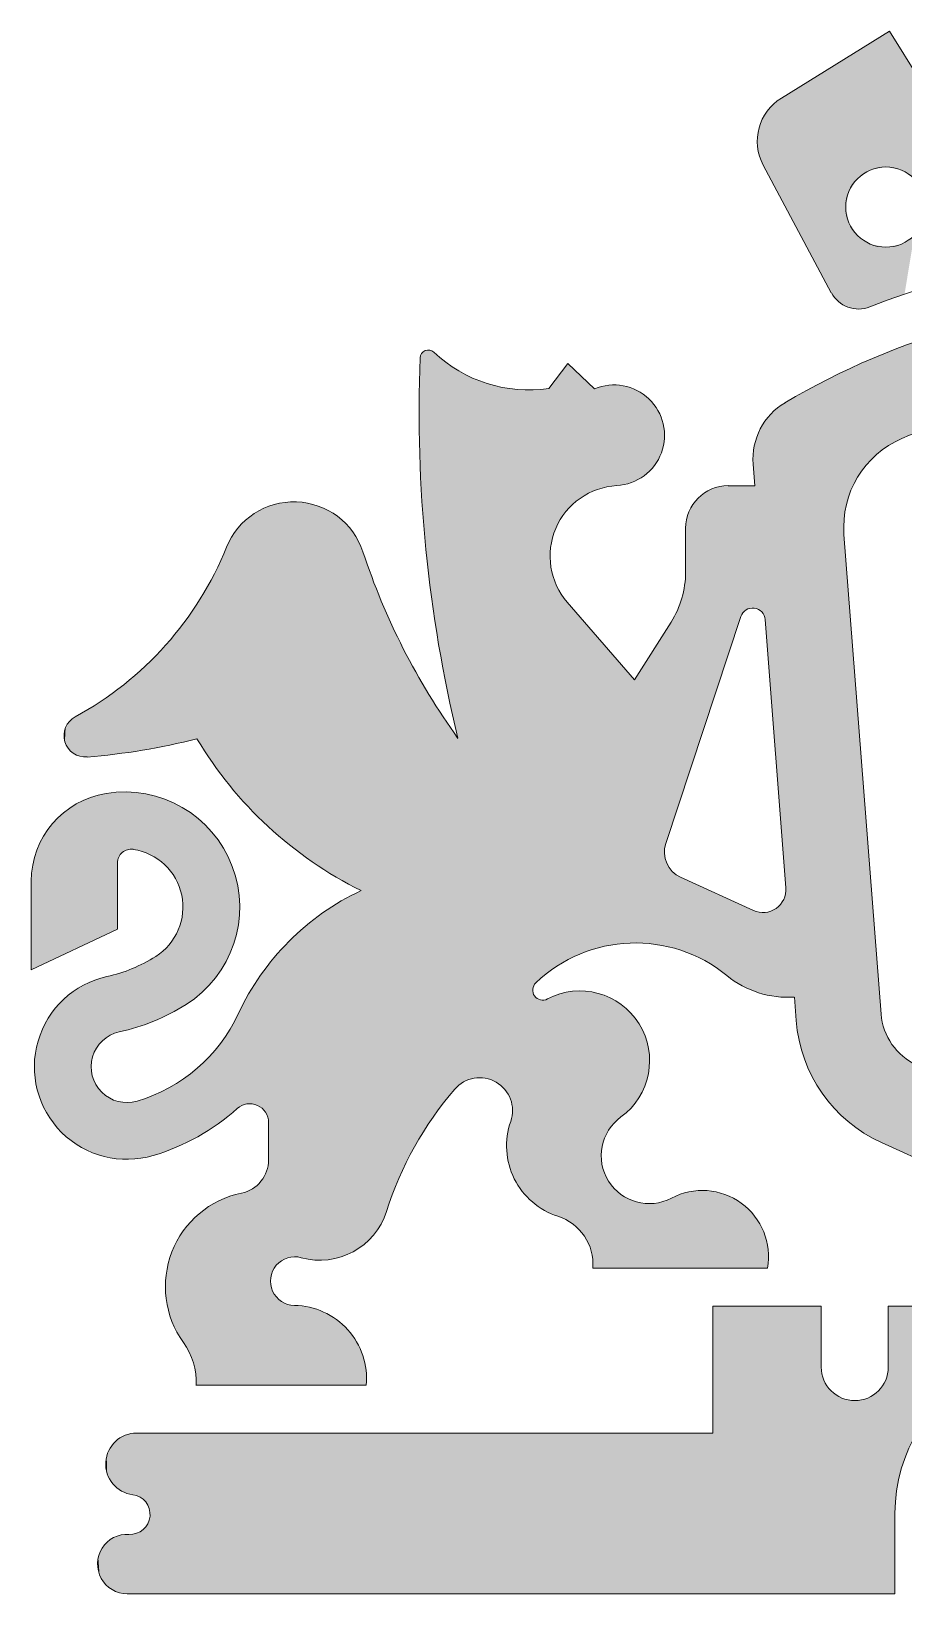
# Model space of a CAD drawing. Extents: x 0 to 297, y 0 to 532.
# Drawn here: x 202.18 to 223.69, y 347.07 to 385.61 of the extents above; entities that cross this region are included whole.
import ezdxf

# ---------------------------------------------------------------- set-up
doc = ezdxf.new("R2010")
doc.units = 0

msp = doc.modelspace()

# ---------------------------------------------------------------- linework, layer by layer
at = {"color": 7, "lineweight": 13, "ltscale": 0.078408}
msp.add_line((223.338, 385.608), (220.669, 383.96), dxfattribs=at)
at = {"color": 7, "lineweight": 13, "ltscale": 0.035283}
msp.add_line((224.079, 384.407), (223.338, 385.608), dxfattribs=at)
at = {"color": 7, "lineweight": 13, "ltscale": 0.089196}
msp.add_line((221.901, 379.158), (220.223, 382.306), dxfattribs=at)
at = {"color": 7, "lineweight": 13, "ltscale": 0.019405}
msp.add_line((215.405, 377.411), (214.933, 376.795), dxfattribs=at)
at = {"color": 7, "lineweight": 13, "ltscale": 0.022671}
msp.add_line((216.062, 376.786), (215.405, 377.411), dxfattribs=at)
at = {"color": 7, "lineweight": 13, "ltscale": 0.013348}
msp.add_line((219.973, 374.932), (220.014, 374.399), dxfattribs=at)
at = {"color": 7, "lineweight": 13, "ltscale": 0.016327}
msp.add_line((220.014, 374.399), (219.361, 374.399), dxfattribs=at)
at = {"color": 7, "lineweight": 13, "ltscale": 0.026963}
msp.add_line((218.308, 373.347), (218.308, 372.268), dxfattribs=at)
at = {"color": 7, "lineweight": 13, "ltscale": 0.296653}
msp.add_line((222.213, 373.195), (223.128, 361.365), dxfattribs=at)
at = {"color": 7, "lineweight": 13, "ltscale": 0.063285}
msp.add_line((217.048, 369.607), (215.392, 371.522), dxfattribs=at)
at = {"color": 7, "lineweight": 13, "ltscale": 0.147363}
msp.add_line((217.82, 365.574), (219.672, 371.17), dxfattribs=at)
at = {"color": 7, "lineweight": 13, "ltscale": 0.04228}
msp.add_line((217.048, 369.607), (217.951, 371.036), dxfattribs=at)
at = {"color": 7, "lineweight": 13, "ltscale": 0.165936}
msp.add_line((220.269, 371.097), (220.781, 364.48), dxfattribs=at)
at = {"color": 7, "lineweight": 13, "ltscale": 0.040785}
msp.add_line((204.302, 363.463), (204.302, 365.095), dxfattribs=at)
at = {"color": 7, "lineweight": 13, "ltscale": 0.054516}
msp.add_line((202.177, 364.641), (202.177, 362.46), dxfattribs=at)
at = {"color": 7, "lineweight": 13, "ltscale": 0.049323}
msp.add_line((219.98, 363.92), (218.185, 364.739), dxfattribs=at)
at = {"color": 7, "lineweight": 13, "ltscale": 0.058772}
msp.add_line((204.302, 363.463), (202.177, 362.46), dxfattribs=at)
at = {"color": 7, "lineweight": 13, "ltscale": 0.014616}
msp.add_line((220.989, 361.786), (221.034, 361.203), dxfattribs=at)
at = {"color": 7, "lineweight": 13, "ltscale": 0.022951}
msp.add_line((208.028, 358.69), (208.028, 357.772), dxfattribs=at)
at = {"color": 7, "lineweight": 13, "ltscale": 0.212417}
msp.add_line((230.869, 354.681), (223.135, 358.199), dxfattribs=at)
at = {"color": 7, "lineweight": 13, "ltscale": 0.107653}
msp.add_line((220.327, 355.099), (216.021, 355.099), dxfattribs=at)
at = {"color": 7, "lineweight": 13, "ltscale": 0.078214}
msp.add_line((218.977, 354.158), (218.977, 351.03), dxfattribs=at)
at = {"color": 7, "lineweight": 13, "ltscale": 0.066877}
msp.add_line((218.977, 354.158), (221.652, 354.158), dxfattribs=at)
at = {"color": 7, "lineweight": 13, "ltscale": 0.037543}
for p, q in [((221.652, 354.158), (221.652, 352.657)), ((223.306, 354.158), (223.306, 352.657))]:
    msp.add_line(p, q, dxfattribs=at)
at = {"color": 7, "lineweight": 13, "ltscale": 0.059365}
msp.add_line((223.306, 354.158), (225.681, 354.158), dxfattribs=at)
at = {"color": 7, "lineweight": 13, "ltscale": 0.104761}
msp.add_line((210.433, 352.208), (206.243, 352.208), dxfattribs=at)
at = {"color": 7, "lineweight": 13, "ltscale": 0.355067}
msp.add_line((218.977, 351.03), (204.775, 351.03), dxfattribs=at)
at = {"color": 7, "lineweight": 13, "ltscale": 0.049625}
msp.add_line((223.469, 349.052), (223.469, 347.067), dxfattribs=at)
at = {"color": 7, "lineweight": 13, "ltscale": 0.473143}
msp.add_line((223.469, 347.067), (204.543, 347.067), dxfattribs=at)
at = {"color": 7, "lineweight": 13}
msp.add_circle((223.246, 381.271), 0.989, dxfattribs=at)
for centre, radius, start, end in [((221.327, 382.895), 1.252, 121.6943, 208.0654), ((229.96, 360.95), 19.222, 90, 111.6998), ((229.96, 360.95), 18.022, 90, 120.7016), ((222.572, 379.516), 0.76, 208.0654, 291.6998), ((211.965, 377.546), 0.2, 46.6442, 177.7375), ((245.917, 376.205), 34.179, 177.7375, 193.6015), ((214.445, 380.173), 3.413, 226.6442, 278.217), ((216.547, 375.642), 1.242, 273.1463, 112.9619), ((229.96, 360.95), 15.922, 90, 113.3785), ((221.584, 375.056), 1.616, 120.7016, 184.4218), ((224.587, 373.379), 2.381, 113.3785, 184.4218), ((216.71, 372.661), 1.742, 93.1463, 220.8396), ((219.361, 373.347), 1.053, 90, 180), ((208.652, 372.209), 1.792, 18.2056, 157.9904), ((199.292, 375.993), 8.304, 298.5431, 337.9904), ((226.435, 378.057), 16.928, 198.2056, 215.7511), ((216.003, 372.268), 2.305, 327.6984, 360), ((219.963, 371.074), 0.307, 4.4218, 161.6863), ((203.512, 368.233), 0.528, 118.5431, 274.5374), ((202.282, 383.732), 16.076, 274.5374, 284.3316), ((214.666, 373.177), 9.79, 210.8551, 243.5611), ((204.373, 364.641), 2.196, 99.1714, 180), ((204.475, 364.004), 2.841, 302.2828, 99.1714), ((204.64, 365.095), 0.338, 81.4083, 180), ((204.475, 364.004), 1.441, 302.2828, 81.4083), ((218.468, 365.36), 0.683, 161.6863, 245.4872), ((212.986, 358.717), 6.293, 115.1987, 155.0381), ((220.215, 364.436), 0.567, 245.4872, 4.4218), ((217.073, 359.561), 3.559, 50.668, 133.6802), ((203.227, 365.979), 3.777, 282.4584, 302.2828), ((204.534, 360.064), 2.281, 102.4584, 286.515), ((220.823, 364.138), 2.358, 230.668, 274.0308), ((214.786, 361.956), 0.247, 133.6802, 297.8032), ((215.703, 360.217), 1.719, 306.071, 117.8032), ((203.227, 365.979), 5.177, 282.4584, 302.2828), ((203.644, 363.066), 4.012, 286.515, 335.0381), ((224.628, 361.481), 3.605, 184.4218, 245.5357), ((224.628, 361.481), 1.505, 184.4218, 245.5357), ((204.534, 360.064), 0.881, 102.4584, 286.515), ((213.232, 358.986), 0.81, 340.6988, 139.3864), ((219.218, 353.853), 8.697, 139.3864, 162.3051), ((203.644, 363.066), 5.412, 286.515, 311.8544), ((207.564, 358.69), 0.463, 0, 131.8544), ((217.411, 357.872), 1.182, 126.0711, 297.7497), ((215.719, 358.115), 1.825, 160.6988, 252.2241), ((207.188, 357.772), 0.84, 281.7909, 360), ((207.841, 354.643), 2.357, 101.7909, 215.6836), ((218.72, 355.383), 1.631, 349.9824, 117.7497), ((209.289, 357.021), 1.726, 254.6695, 342.3051), ((214.783, 355.195), 1.242, 355.5599, 72.2241), ((208.674, 354.778), 0.6, 74.6695, 269.0636), ((208.635, 352.373), 1.806, 354.7569, 89.0635), ((204.554, 352.282), 1.691, 357.4893, 35.6836), ((222.479, 352.657), 0.827, 180, 360), ((227.401, 349.052), 3.932, 115.9459, 180), ((204.775, 350.267), 0.763, 90, 262.6625), ((204.614, 349.023), 0.492, 266.6666, 82.6625), ((204.543, 347.8), 0.733, 86.6666, 270)]:
    msp.add_arc(centre, radius, start, end, dxfattribs=at)
at = {"color": 250, "lineweight": 5}
for points in [[(223.338, 385.608), (222.547, 381.97), (220.669, 383.96), (222.332, 381.65)], [(223.338, 385.608), (223.246, 382.26), (222.547, 381.97), (222.868, 382.185)], [(223.624, 382.185), (223.246, 382.26), (224.079, 384.407), (223.338, 385.608)], [(223.624, 382.185), (224.079, 384.407), (223.945, 381.97)], [(221.901, 379.158), (220.482, 383.818), (220.669, 383.96), (220.572, 383.894)], [(222.257, 381.271), (221.936, 379.098), (220.669, 383.96), (221.901, 379.158)], [(222.257, 381.271), (220.669, 383.96), (222.332, 381.65)], [(220.172, 382.413), (220.201, 383.442), (220.223, 382.306), (220.258, 383.546)], [(221.901, 379.158), (220.223, 382.306), (220.324, 383.643), (220.258, 383.546)], [(221.901, 379.158), (220.324, 383.643), (220.482, 383.818), (220.398, 383.734)], [(220.076, 382.872), (220.079, 382.989), (220.083, 382.754), (220.093, 383.106)], [(220.083, 382.754), (220.093, 383.106), (220.102, 382.638), (220.119, 383.222)], [(220.102, 382.638), (220.119, 383.222), (220.132, 382.524), (220.155, 383.334)], [(220.132, 382.524), (220.155, 383.334), (220.172, 382.413), (220.201, 383.442)], [(222.257, 381.271), (222.023, 378.99), (221.936, 379.098), (221.977, 379.042)], [(222.257, 381.271), (222.127, 378.899), (222.023, 378.99), (222.073, 378.942)], [(222.257, 381.271), (222.246, 378.829), (222.127, 378.899), (222.185, 378.861)], [(222.31, 378.802), (222.246, 378.829), (222.332, 380.893), (222.257, 381.271)], [(222.31, 378.802), (222.332, 380.893), (222.376, 378.781)], [(222.547, 380.572), (222.444, 378.766), (222.332, 380.893), (222.376, 378.781)], [(222.547, 380.572), (222.582, 378.756), (222.444, 378.766), (222.513, 378.758)], [(222.868, 380.358), (222.651, 378.76), (222.547, 380.572), (222.582, 378.756)], [(223.277, 378.973), (223.624, 380.358), (223.706, 379.126), (223.945, 380.572)], [(222.868, 380.358), (222.787, 378.787), (222.651, 378.76), (222.72, 378.77)], [(222.868, 380.358), (223.277, 378.973), (222.787, 378.787), (222.853, 378.809)], [(222.868, 380.358), (223.246, 380.282), (223.277, 378.973), (223.624, 380.358)], [(211.853, 373.417), (211.809, 374.007), (211.84, 377.702), (211.819, 377.683)], [(211.853, 373.417), (211.84, 377.702), (211.906, 372.828), (211.864, 377.718)], [(211.864, 377.718), (211.889, 377.731), (211.906, 372.828), (211.917, 377.74)], [(211.906, 372.828), (211.917, 377.74), (211.969, 372.24), (211.945, 377.745)], [(211.969, 372.24), (211.945, 377.745), (211.973, 377.746)], [(212.043, 371.653), (211.969, 372.24), (212.002, 377.742), (211.973, 377.746)], [(212.043, 371.653), (212.002, 377.742), (212.055, 377.724), (212.029, 377.735)], [(212.127, 371.068), (212.043, 371.653), (212.08, 377.709), (212.055, 377.724)], [(212.127, 371.068), (212.08, 377.709), (212.245, 377.564), (212.102, 377.691)], [(223.021, 375.172), (222.886, 375.045), (223.47, 377.762), (222.911, 377.536)], [(223.021, 375.172), (223.47, 377.762), (223.164, 375.288)], [(223.47, 377.762), (223.316, 375.392), (223.164, 375.288)], [(224.037, 377.97), (223.476, 375.485), (223.47, 377.762), (223.316, 375.392)], [(224.017, 375.721), (223.642, 375.564), (224.037, 377.97), (223.476, 375.485)], [(211.765, 377.554), (211.754, 375.189), (211.747, 376.963), (211.741, 375.78)], [(211.769, 377.582), (211.777, 374.598), (211.765, 377.554), (211.754, 375.189)], [(211.769, 377.582), (211.776, 377.61), (211.777, 374.598), (211.787, 377.636)], [(211.777, 374.598), (211.787, 377.636), (211.809, 374.007), (211.801, 377.661)], [(211.809, 374.007), (211.801, 377.661), (211.819, 377.683)], [(212.127, 371.068), (212.245, 377.564), (212.221, 370.484)], [(212.221, 370.484), (212.245, 377.564), (212.325, 369.902), (212.395, 377.444)], [(212.325, 369.902), (212.395, 377.444), (212.439, 369.321), (212.552, 377.333)], [(212.439, 369.321), (212.552, 377.333), (212.563, 368.743), (212.715, 377.231)], [(215.405, 377.411), (214.981, 372.875), (214.933, 376.795)], [(215.405, 377.411), (215.107, 373.342), (214.981, 372.875), (215.028, 373.113)], [(215.405, 377.411), (215.356, 373.757), (215.107, 373.342), (215.217, 373.559)], [(215.521, 373.935), (215.356, 373.757), (216.062, 376.786), (215.405, 377.411)], [(222.911, 377.536), (222.459, 374.447), (222.359, 377.29), (222.383, 374.279)], [(222.911, 377.536), (222.65, 374.763), (222.459, 374.447), (222.548, 374.609)], [(222.911, 377.536), (222.886, 375.045), (222.65, 374.763), (222.762, 374.909)], [(211.747, 376.963), (211.741, 375.78), (211.739, 376.372)], [(212.563, 368.743), (212.715, 377.231), (212.697, 368.167)], [(212.717, 359.612), (212.617, 359.514), (212.715, 377.231), (212.697, 368.167)], [(212.717, 359.612), (212.715, 377.231), (212.832, 359.691), (212.883, 377.139)], [(212.832, 359.691), (212.883, 377.139), (212.96, 359.75), (213.056, 377.056)], [(212.96, 359.75), (213.056, 377.056), (213.095, 359.785), (213.233, 376.982)], [(213.095, 359.785), (213.233, 376.982), (213.235, 359.797), (213.415, 376.919)], [(221.816, 377.027), (221.323, 360.042), (221.283, 376.745)], [(221.816, 377.027), (221.544, 359.615), (221.323, 360.042), (221.426, 359.825)], [(221.816, 377.027), (221.819, 359.222), (221.544, 359.615), (221.675, 359.414)], [(222.359, 377.29), (222.213, 373.564), (221.816, 377.027)], [(222.206, 373.38), (221.819, 359.222), (222.213, 373.564), (221.816, 377.027)], [(222.359, 377.29), (222.27, 373.928), (222.213, 373.564), (222.235, 373.747)], [(222.359, 377.29), (222.383, 374.279), (222.27, 373.928), (222.32, 374.106)], [(213.235, 359.797), (213.415, 376.919), (213.374, 359.784)], [(213.51, 359.748), (213.374, 359.784), (213.599, 376.867), (213.415, 376.919)], [(213.51, 359.748), (213.599, 376.867), (213.637, 359.688)], [(213.787, 376.824), (213.751, 359.608), (213.599, 376.867), (213.637, 359.688)], [(213.787, 376.824), (213.976, 376.792), (213.751, 359.608), (213.851, 359.509)], [(213.976, 376.792), (213.932, 359.395), (213.851, 359.509)], [(214.167, 376.771), (213.992, 359.268), (213.976, 376.792), (213.932, 359.395)], [(214.042, 358.994), (214.029, 359.133), (214.167, 376.771), (213.992, 359.268)], [(214.031, 358.854), (214.042, 358.994), (214.085, 357.302), (214.167, 376.771)], [(214.085, 357.302), (214.167, 376.771), (214.175, 357.144), (214.358, 376.761)], [(214.175, 357.144), (214.358, 376.761), (214.279, 356.995), (214.398, 356.857)], [(214.55, 376.762), (214.53, 356.731), (214.358, 376.761), (214.398, 356.857)], [(214.55, 376.762), (214.54, 361.979), (214.53, 356.731), (214.539, 361.935)], [(214.55, 376.762), (214.563, 362.064), (214.54, 361.979), (214.548, 362.022)], [(214.742, 376.773), (214.563, 362.064), (214.55, 376.762)], [(214.742, 376.773), (214.615, 362.135), (214.563, 362.064), (214.586, 362.102)], [(214.742, 376.773), (214.933, 376.795), (214.615, 362.135), (214.858, 362.347)], [(214.968, 372.633), (214.858, 362.347), (214.981, 372.875), (214.933, 376.795)], [(215.521, 373.935), (216.062, 376.786), (215.709, 374.087)], [(216.062, 376.786), (215.917, 374.213), (215.709, 374.087)], [(216.321, 376.863), (216.14, 374.308), (216.062, 376.786), (215.917, 374.213)], [(216.59, 376.883), (216.374, 374.371), (216.321, 376.863), (216.14, 374.308)], [(216.858, 376.845), (216.615, 374.401), (216.59, 376.883), (216.374, 374.371)], [(217.11, 376.749), (216.881, 374.445), (216.858, 376.845), (216.615, 374.401)], [(217.336, 376.601), (217.132, 374.546), (217.11, 376.749), (216.881, 374.445)], [(217.525, 376.407), (217.355, 374.699), (217.336, 376.601), (217.132, 374.546)], [(221.283, 376.745), (220.782, 364.406), (220.759, 376.446), (220.781, 364.48)], [(221.283, 376.745), (220.989, 361.786), (220.782, 364.406), (220.878, 361.78)], [(221.283, 376.745), (221.061, 360.964), (220.989, 361.786), (221.034, 361.203)], [(221.283, 376.745), (221.161, 360.494), (221.061, 360.964), (221.103, 360.727)], [(221.283, 376.745), (221.323, 360.042), (221.161, 360.494), (221.234, 360.265)], [(217.668, 376.177), (217.54, 374.896), (217.525, 376.407), (217.355, 374.699)], [(217.757, 375.922), (217.678, 375.128), (217.668, 376.177), (217.54, 374.896)], [(220.781, 364.48), (220.269, 371.097), (220.409, 376.166), (220.335, 376.081)], [(220.781, 364.48), (220.409, 376.166), (220.574, 376.318), (220.489, 376.245)], [(220.781, 364.48), (220.574, 376.318), (220.759, 376.446), (220.664, 376.385)], [(217.789, 375.654), (217.762, 375.385), (217.757, 375.922), (217.678, 375.128)], [(220.101, 371.348), (220.101, 375.699), (220.145, 371.32), (220.15, 375.801)], [(220.145, 371.32), (220.15, 375.801), (220.185, 371.286), (220.205, 375.899)], [(220.185, 371.286), (220.205, 375.899), (220.218, 371.245)], [(220.267, 375.992), (220.218, 371.245), (220.205, 375.899)], [(220.267, 375.992), (220.261, 371.149), (220.218, 371.245), (220.243, 371.199)], [(220.267, 375.992), (220.335, 376.081), (220.261, 371.149), (220.269, 371.097)], [(219.982, 375.268), (220, 375.379), (220.014, 374.399), (220.026, 375.488)], [(220.014, 374.399), (220.026, 375.488), (220.052, 371.367), (220.06, 375.595)], [(220.052, 371.367), (220.06, 375.595), (220.101, 371.348), (220.101, 375.699)], [(219.973, 374.932), (219.968, 375.044), (219.982, 375.268), (219.971, 375.156)], [(219.973, 374.932), (219.982, 375.268), (220.014, 374.399)], [(219.672, 371.17), (218.693, 374.16), (218.864, 374.275), (218.776, 374.222)], [(219.672, 371.17), (218.864, 374.275), (219.055, 374.354), (218.958, 374.319)], [(219.672, 371.17), (219.055, 374.354), (219.257, 374.394), (219.155, 374.379)], [(219.672, 371.17), (219.257, 374.394), (219.361, 374.399)], [(220.014, 374.399), (219.693, 371.218), (219.361, 374.399), (219.672, 371.17)], [(220.014, 374.399), (219.758, 371.301), (219.693, 371.218), (219.722, 371.262)], [(220.014, 374.399), (219.846, 371.357), (219.758, 371.301), (219.799, 371.333)], [(220.014, 374.399), (219.948, 371.38), (219.846, 371.357), (219.896, 371.373)], [(220.014, 374.399), (220.052, 371.367), (219.948, 371.38), (220, 371.378)], [(207.763, 366.235), (207.915, 373.842), (208.015, 365.993), (208.171, 373.935)], [(208.015, 365.993), (208.171, 373.935), (208.276, 365.76), (208.439, 373.988)], [(208.276, 365.76), (208.439, 373.988), (208.544, 365.537), (208.712, 374)], [(208.544, 365.537), (208.712, 374), (208.821, 365.324), (208.983, 373.97)], [(208.821, 365.324), (208.983, 373.97), (209.105, 365.12), (209.247, 373.899)], [(209.105, 365.12), (209.247, 373.899), (209.396, 364.927), (209.497, 373.79)], [(219.672, 371.17), (218.432, 373.843), (218.547, 374.014), (218.485, 373.931)], [(219.672, 371.17), (218.547, 374.014), (218.693, 374.16), (218.616, 374.091)], [(207.112, 373.125), (207.269, 373.348), (207.286, 366.745), (207.458, 373.545)], [(207.286, 366.745), (207.458, 373.545), (207.52, 366.486), (207.675, 373.711)], [(207.52, 366.486), (207.675, 373.711), (207.763, 366.235), (207.915, 373.842)], [(209.396, 364.927), (209.497, 373.79), (209.693, 364.744), (209.727, 373.643)], [(209.997, 364.572), (209.693, 364.744), (209.933, 373.463), (209.727, 373.643)], [(209.997, 364.572), (209.933, 373.463), (210.307, 364.411), (210.108, 373.254)], [(219.672, 371.17), (218.313, 373.45), (218.353, 373.652), (218.328, 373.552)], [(219.672, 371.17), (218.353, 373.652), (218.432, 373.843), (218.388, 373.749)], [(207.061, 367.012), (206.991, 372.88), (207.286, 366.745), (207.112, 373.125)], [(210.108, 373.254), (210.25, 373.021), (210.307, 364.411), (210.355, 372.769)], [(219.672, 371.17), (218.307, 372.187), (218.313, 373.45), (218.308, 372.268)], [(218.313, 373.45), (218.308, 372.268), (218.308, 373.347)], [(222.206, 373.38), (222.144, 358.869), (221.819, 359.222), (221.976, 359.04)], [(222.206, 373.38), (222.213, 373.195), (222.144, 358.869), (222.324, 358.709)], [(223.128, 361.365), (222.513, 358.561), (222.213, 373.195), (222.324, 358.709)], [(207.061, 367.012), (206.846, 367.287), (206.991, 372.88), (206.85, 372.552)], [(210.307, 364.411), (210.355, 372.769), (210.386, 355.688), (210.459, 372.462)], [(206.85, 372.552), (206.846, 367.287), (206.695, 372.23), (206.641, 367.57)], [(210.386, 355.688), (210.459, 372.462), (210.508, 355.799), (210.569, 372.157)], [(214.968, 372.633), (214.989, 372.391), (214.858, 362.347), (215.119, 362.536)], [(214.989, 372.391), (215.043, 372.155), (215.119, 362.536), (215.13, 371.928)], [(206.695, 372.23), (206.641, 367.57), (206.526, 371.915), (206.446, 367.86)], [(210.508, 355.799), (210.569, 372.157), (210.619, 355.92), (210.685, 371.855)], [(215.119, 362.536), (215.13, 371.928), (215.396, 362.7), (215.247, 371.716)], [(219.672, 371.17), (218.272, 371.864), (218.295, 372.025), (218.285, 371.944)], [(219.672, 371.17), (218.295, 372.025), (218.307, 372.187), (218.302, 372.106)], [(206.344, 371.608), (206.262, 368.156), (206.149, 371.308), (206.095, 368.115)], [(206.526, 371.915), (206.446, 367.86), (206.344, 371.608), (206.262, 368.156)], [(210.619, 355.92), (210.685, 371.855), (210.718, 356.052), (210.806, 371.554)], [(210.718, 356.052), (210.806, 371.554), (210.804, 356.193)], [(210.876, 356.342), (210.804, 356.193), (210.934, 371.256), (210.806, 371.554)], [(215.396, 362.7), (215.247, 371.716), (215.392, 371.522)], [(219.672, 371.17), (218.137, 371.397), (218.193, 371.549), (218.166, 371.473)], [(219.672, 371.17), (218.193, 371.549), (218.238, 371.705), (218.217, 371.627)], [(219.672, 371.17), (218.238, 371.705), (218.272, 371.864), (218.257, 371.784)], [(206.149, 371.308), (206.095, 368.115), (205.941, 371.018), (205.928, 368.075)], [(210.876, 356.342), (210.934, 371.256), (210.933, 356.496)], [(210.933, 356.496), (210.934, 371.256), (211.002, 356.702), (211.067, 370.961)], [(217.048, 369.607), (215.396, 362.7), (215.392, 371.522)], [(219.672, 371.17), (217.82, 365.574), (217.994, 371.106), (217.951, 371.036)], [(219.672, 371.17), (217.994, 371.106), (218.07, 371.249), (218.033, 371.177)], [(219.672, 371.17), (218.07, 371.249), (218.137, 371.397), (218.105, 371.322)], [(205.941, 371.018), (205.76, 368.037), (205.721, 370.736), (205.592, 368.001)], [(205.941, 371.018), (205.928, 368.075), (205.76, 368.037)], [(211.002, 356.702), (211.067, 370.961), (211.076, 356.907), (211.205, 370.668)], [(217.951, 371.036), (217.581, 363.084), (217.048, 369.607), (217.26, 363.115)], [(217.951, 371.036), (217.792, 365.453), (217.581, 363.084), (217.786, 365.391)], [(217.951, 371.036), (217.82, 365.574), (217.792, 365.453), (217.803, 365.514)], [(205.489, 370.465), (205.256, 367.933), (205.245, 370.203), (205.087, 367.903)], [(205.489, 370.465), (205.424, 367.966), (205.256, 367.933)], [(205.721, 370.736), (205.592, 368.001), (205.489, 370.465), (205.424, 367.966)], [(211.076, 356.907), (211.205, 370.668), (211.155, 357.109)], [(211.239, 357.31), (211.155, 357.109), (211.35, 370.378), (211.205, 370.668)], [(211.239, 357.31), (211.35, 370.378), (211.328, 357.508)], [(211.328, 357.508), (211.35, 370.378), (211.421, 357.705), (211.499, 370.091)], [(205.245, 370.203), (205.087, 367.903), (204.991, 369.952), (204.917, 367.873)], [(211.421, 357.705), (211.499, 370.091), (211.52, 357.898), (211.655, 369.806)], [(204.726, 369.713), (204.578, 367.821), (204.45, 369.485), (204.408, 367.797)], [(204.991, 369.952), (204.748, 367.846), (204.726, 369.713), (204.578, 367.821)], [(204.991, 369.952), (204.917, 367.873), (204.748, 367.846)], [(211.52, 357.898), (211.655, 369.806), (211.624, 358.089)], [(211.624, 358.089), (211.655, 369.806), (211.732, 358.278), (211.815, 369.525)], [(217.048, 369.607), (215.989, 362.951), (215.396, 362.7), (215.687, 362.839)], [(217.048, 369.607), (216.617, 363.091), (215.989, 362.951), (216.3, 363.035)], [(217.048, 369.607), (217.26, 363.115), (216.617, 363.091), (216.938, 363.118)], [(204.166, 369.269), (204.067, 367.755), (203.872, 369.066), (203.896, 367.737)], [(204.166, 369.269), (204.45, 369.485), (204.067, 367.755), (204.237, 367.775)], [(204.45, 369.485), (204.408, 367.797), (204.237, 367.775)], [(211.732, 358.278), (211.815, 369.525), (211.845, 358.464), (211.981, 369.247)], [(211.845, 358.464), (211.981, 369.247), (211.962, 358.647)], [(211.962, 358.647), (211.981, 369.247), (212.085, 358.826), (212.152, 368.972)], [(203.57, 368.875), (203.376, 367.723), (203.26, 368.697), (203.291, 367.753)], [(203.57, 368.875), (203.554, 367.706), (203.376, 367.723), (203.464, 367.707)], [(203.725, 367.721), (203.554, 367.706), (203.872, 369.066), (203.57, 368.875)], [(203.725, 367.721), (203.872, 369.066), (203.896, 367.737)], [(212.085, 358.826), (212.152, 368.972), (212.211, 359.003), (212.329, 368.7)], [(203.006, 368.083), (203.024, 368.435), (203.038, 367.999), (203.065, 368.515)], [(203.038, 367.999), (203.065, 368.515), (203.085, 367.922), (203.119, 368.587)], [(203.085, 367.922), (203.119, 368.587), (203.144, 367.854), (203.185, 368.648)], [(203.144, 367.854), (203.185, 368.648), (203.213, 367.798), (203.26, 368.697)], [(203.213, 367.798), (203.26, 368.697), (203.291, 367.753)], [(212.211, 359.003), (212.329, 368.7), (212.342, 359.177)], [(212.511, 368.432), (212.477, 359.347), (212.329, 368.7), (212.342, 359.177)], [(202.997, 368.349), (202.987, 368.171), (202.984, 368.26)], [(202.987, 368.171), (202.997, 368.349), (203.006, 368.083), (203.024, 368.435)], [(212.511, 368.432), (212.697, 368.167), (212.477, 359.347), (212.617, 359.514)], [(204.302, 363.463), (202.976, 366.336), (203.295, 366.554), (203.131, 366.452)], [(204.302, 363.463), (203.295, 366.554), (203.648, 366.714), (203.468, 366.642)], [(204.302, 363.463), (203.648, 366.714), (204.023, 366.809), (203.833, 366.769)], [(204.507, 366.845), (204.304, 365.131), (204.023, 366.809)], [(204.302, 363.463), (204.023, 366.809), (204.302, 365.095)], [(204.023, 366.809), (204.304, 365.131), (204.302, 365.095)], [(204.507, 366.845), (204.32, 365.202), (204.304, 365.131), (204.31, 365.167)], [(204.507, 366.845), (204.35, 365.268), (204.32, 365.202), (204.333, 365.236)], [(204.507, 366.845), (204.394, 365.326), (204.35, 365.268), (204.37, 365.298)], [(204.507, 366.845), (204.449, 365.373), (204.394, 365.326), (204.42, 365.351)], [(204.507, 366.845), (204.512, 365.407), (204.449, 365.373), (204.48, 365.392)], [(204.99, 366.798), (204.547, 365.419), (204.507, 366.845), (204.512, 365.407)], [(204.99, 366.798), (204.618, 365.432), (204.547, 365.419), (204.582, 365.427)], [(204.99, 366.798), (204.691, 365.429), (204.618, 365.432), (204.654, 365.432)], [(204.99, 366.798), (204.904, 365.38), (204.691, 365.429)], [(205.458, 366.669), (205.107, 365.299), (204.99, 366.798), (204.904, 365.38)], [(205.465, 365.051), (205.295, 365.189), (205.458, 366.669), (205.107, 365.299)], [(205.898, 366.463), (205.465, 365.051), (205.458, 366.669)], [(204.302, 363.463), (202.701, 366.064), (202.976, 366.336), (202.832, 366.206)], [(205.898, 366.463), (205.733, 364.708), (205.465, 365.051), (205.612, 364.89)], [(205.898, 366.463), (205.886, 364.3), (205.733, 364.708), (205.825, 364.51)], [(205.898, 366.463), (206.296, 366.185), (205.886, 364.3), (205.914, 364.083)], [(206.296, 366.185), (205.993, 361.602), (205.914, 364.083), (205.909, 363.865)], [(206.641, 365.843), (206.38, 361.896), (206.296, 366.185), (205.993, 361.602)], [(204.302, 363.463), (202.477, 365.749), (202.701, 366.064), (202.582, 365.911)], [(206.922, 365.447), (206.711, 362.251), (206.641, 365.843), (206.38, 361.896)], [(204.302, 363.463), (202.211, 365.026), (202.312, 365.399), (202.253, 365.215)], [(204.302, 363.463), (202.312, 365.399), (202.477, 365.749), (202.386, 365.578)], [(207.132, 365.009), (206.977, 362.657), (206.922, 365.447), (206.711, 362.251)], [(217.786, 365.328), (217.581, 363.084), (217.786, 365.391)], [(204.302, 363.463), (202.177, 362.46), (202.211, 365.026), (202.185, 364.834)], [(207.265, 364.542), (207.169, 363.103), (207.132, 365.009), (206.977, 362.657)], [(217.897, 363.023), (217.581, 363.084), (217.792, 365.266), (217.786, 365.328)], [(217.897, 363.023), (217.792, 365.266), (217.82, 365.145), (217.803, 365.205)], [(217.897, 363.023), (217.82, 365.145), (217.87, 365.031), (217.843, 365.086)], [(217.897, 363.023), (217.87, 365.031), (217.903, 364.977)], [(202.185, 364.834), (202.177, 362.46), (202.177, 364.641)], [(218.207, 362.935), (217.897, 363.023), (217.94, 364.927), (217.903, 364.977)], [(218.207, 362.935), (217.94, 364.927), (218.027, 364.838), (217.982, 364.881)], [(218.207, 362.935), (218.027, 364.838), (218.13, 364.767), (218.077, 364.8)], [(218.207, 362.935), (218.13, 364.767), (218.185, 364.739)], [(219.98, 363.92), (218.207, 362.935), (218.185, 364.739)], [(207.316, 364.059), (207.284, 363.575), (207.265, 364.542), (207.169, 363.103)], [(210.062, 364.289), (209.964, 355.432), (209.823, 364.157), (209.809, 355.375)], [(210.307, 364.411), (210.112, 355.504), (210.062, 364.289), (209.964, 355.432)], [(210.386, 355.688), (210.253, 355.589), (210.307, 364.411), (210.112, 355.504)], [(220.728, 364.194), (220.755, 364.262), (220.766, 361.78), (220.773, 364.333)], [(220.766, 361.78), (220.773, 364.333), (220.878, 361.78), (220.782, 364.406)], [(205.897, 361.544), (205.872, 363.65), (205.993, 361.602), (205.909, 363.865)], [(209.363, 363.862), (209.157, 355.3), (209.143, 363.7), (208.994, 355.32)], [(209.363, 363.862), (209.322, 355.295), (209.157, 355.3)], [(209.59, 364.015), (209.487, 355.306), (209.363, 363.862), (209.322, 355.295)], [(209.823, 364.157), (209.65, 355.333), (209.59, 364.015), (209.487, 355.306)], [(209.823, 364.157), (209.809, 355.375), (209.65, 355.333)], [(219.98, 363.92), (218.796, 362.675), (218.207, 362.935), (218.507, 362.818)], [(219.98, 363.92), (219.329, 362.314), (218.796, 362.675), (219.071, 362.507)], [(219.98, 363.92), (219.508, 362.181), (219.329, 362.314), (219.417, 362.245)], [(219.98, 363.92), (219.698, 362.065), (219.508, 362.181), (219.602, 362.121)], [(219.98, 363.92), (219.899, 361.968), (219.698, 362.065), (219.798, 362.015)], [(219.899, 361.968), (219.98, 363.92), (220.003, 361.927), (220.049, 363.894)], [(220.003, 361.927), (220.049, 363.894), (220.108, 361.891), (220.12, 363.877)], [(220.108, 361.891), (220.12, 363.877), (220.215, 361.86)], [(220.12, 363.877), (220.194, 363.869), (220.215, 361.86), (220.267, 363.871)], [(220.215, 361.86), (220.267, 363.871), (220.324, 361.833), (220.34, 363.883)], [(220.324, 361.833), (220.34, 363.883), (220.433, 361.812), (220.41, 363.903)], [(220.433, 361.812), (220.41, 363.903), (220.477, 363.933)], [(220.544, 361.796), (220.433, 361.812), (220.54, 363.971), (220.477, 363.933)], [(220.544, 361.796), (220.54, 363.971), (220.655, 361.786), (220.598, 364.017)], [(220.598, 364.017), (220.649, 364.07), (220.655, 361.786), (220.692, 364.129)], [(220.655, 361.786), (220.692, 364.129), (220.766, 361.78), (220.728, 364.194)], [(205.604, 361.38), (205.702, 363.248), (205.703, 361.432), (205.802, 363.443)], [(205.703, 361.432), (205.802, 363.443), (205.801, 361.487)], [(205.897, 361.544), (205.801, 361.487), (205.872, 363.65), (205.802, 363.443)], [(208.93, 363.528), (208.833, 355.356), (208.725, 363.347), (208.708, 355.377)], [(209.143, 363.7), (208.994, 355.32), (208.93, 363.528), (208.833, 355.356)], [(205.403, 361.281), (205.42, 362.916), (205.504, 361.33), (205.574, 363.072)], [(205.504, 361.33), (205.574, 363.072), (205.604, 361.38), (205.702, 363.248)], [(208.527, 363.158), (208.458, 355.337), (208.339, 362.96), (208.345, 355.279)], [(208.527, 363.158), (208.725, 363.347), (208.458, 355.337), (208.581, 355.37)], [(208.725, 363.347), (208.708, 355.377), (208.581, 355.37)], [(204.989, 361.111), (205.034, 362.662), (205.094, 361.15), (205.105, 362.702)], [(205.094, 361.15), (205.105, 362.702), (205.198, 361.192)], [(205.105, 362.702), (205.175, 362.743), (205.198, 361.192), (205.245, 362.786)], [(205.198, 361.192), (205.245, 362.786), (205.301, 361.235), (205.42, 362.916)], [(205.301, 361.235), (205.42, 362.916), (205.403, 361.281)], [(208.159, 362.754), (208.023, 358.756), (207.988, 362.54), (208.009, 358.821)], [(208.159, 362.754), (208.028, 357.772), (208.023, 358.756), (208.028, 358.69)], [(208.076, 354.736), (208.025, 357.7), (208.159, 362.754), (208.028, 357.772)], [(208.076, 354.736), (208.159, 362.754), (208.081, 354.863)], [(208.159, 362.754), (208.112, 354.986), (208.081, 354.863)], [(208.339, 362.96), (208.168, 355.1), (208.159, 362.754), (208.112, 354.986)], [(208.345, 355.279), (208.247, 355.199), (208.339, 362.96), (208.168, 355.1)], [(204.042, 362.291), (203.663, 360.194), (203.608, 362.148)], [(204.042, 362.291), (203.784, 360.525), (203.663, 360.194), (203.707, 360.366)], [(204.042, 362.291), (204.023, 360.781), (203.784, 360.525), (203.891, 360.665)], [(204.177, 360.869), (204.023, 360.781), (204.122, 362.309), (204.042, 362.291)], [(204.177, 360.869), (204.122, 362.309), (204.201, 362.33)], [(204.344, 360.924), (204.177, 360.869), (204.28, 362.352), (204.201, 362.33)], [(204.344, 360.924), (204.28, 362.352), (204.453, 360.949), (204.358, 362.375)], [(204.358, 362.375), (204.436, 362.4), (204.453, 360.949), (204.513, 362.427)], [(204.453, 360.949), (204.513, 362.427), (204.562, 360.977), (204.589, 362.456)], [(204.562, 360.977), (204.589, 362.456), (204.67, 361.007)], [(204.589, 362.456), (204.665, 362.486), (204.67, 361.007), (204.74, 362.518)], [(204.67, 361.007), (204.74, 362.518), (204.777, 361.039), (204.815, 362.552)], [(204.777, 361.039), (204.815, 362.552), (204.883, 361.074), (204.889, 362.587)], [(204.883, 361.074), (204.889, 362.587), (204.989, 361.111)], [(204.889, 362.587), (204.961, 362.624), (204.989, 361.111), (205.034, 362.662)], [(207.827, 362.32), (207.753, 359.113), (207.675, 362.092), (207.691, 359.136)], [(207.827, 362.32), (207.866, 359.042), (207.753, 359.113), (207.812, 359.081)], [(207.988, 362.54), (207.866, 359.042), (207.827, 362.32)], [(207.988, 362.54), (207.953, 358.942), (207.866, 359.042), (207.913, 358.995)], [(207.988, 362.54), (208.009, 358.821), (207.953, 358.942), (207.985, 358.884)], [(203.211, 361.922), (203.038, 358.343), (202.867, 361.62), (202.725, 358.676)], [(203.608, 362.148), (203.411, 358.079), (203.211, 361.922), (203.038, 358.343)], [(203.663, 360.194), (203.655, 360.018), (203.608, 362.148), (203.411, 358.079)], [(207.675, 362.092), (207.559, 359.153), (207.533, 361.858), (207.493, 359.148)], [(207.691, 359.136), (207.626, 359.149), (207.675, 362.092), (207.559, 359.153)], [(214.674, 356.62), (214.53, 356.731), (214.547, 361.891), (214.539, 361.935)], [(215.513, 361.926), (215.353, 356.298), (215.198, 361.86), (215.259, 356.342)], [(215.513, 361.926), (215.529, 356.188), (215.353, 356.298), (215.443, 356.247)], [(215.835, 361.931), (215.609, 356.122), (215.513, 361.926), (215.529, 356.188)], [(215.835, 361.931), (215.752, 355.972), (215.609, 356.122), (215.684, 356.05)], [(215.835, 361.931), (215.868, 355.799), (215.752, 355.972), (215.813, 355.888)], [(216.151, 361.876), (215.868, 355.799), (215.835, 361.931)], [(202.867, 361.62), (202.725, 358.676), (202.59, 361.257), (202.484, 359.065)], [(207.402, 361.618), (207.366, 359.109), (207.281, 361.373), (207.308, 359.076)], [(207.402, 361.618), (207.533, 361.858), (207.366, 359.109), (207.428, 359.133)], [(207.533, 361.858), (207.493, 359.148), (207.428, 359.133)], [(214.674, 356.62), (214.547, 361.891), (214.585, 361.812), (214.563, 361.85)], [(214.674, 356.62), (214.585, 361.812), (214.648, 361.751), (214.614, 361.778)], [(214.674, 356.62), (214.648, 361.751), (214.687, 361.73)], [(214.828, 356.523), (214.674, 356.62), (214.729, 361.716), (214.687, 361.73)], [(214.828, 356.523), (214.729, 361.716), (214.817, 361.711), (214.773, 361.709)], [(214.828, 356.523), (214.817, 361.711), (214.991, 356.442), (214.86, 361.721)], [(214.86, 361.721), (214.901, 361.738), (214.991, 356.442), (215.198, 361.86)], [(214.991, 356.442), (215.198, 361.86), (215.162, 356.378), (215.259, 356.342)], [(216.151, 361.876), (215.953, 355.61), (215.868, 355.799), (215.914, 355.707)], [(216.151, 361.876), (216.006, 355.41), (215.953, 355.61), (215.984, 355.511)], [(216.151, 361.876), (216.024, 355.203), (216.006, 355.41), (216.019, 355.307)], [(216.151, 361.876), (216.453, 361.764), (216.024, 355.203), (216.229, 357.878)], [(216.453, 361.764), (216.251, 358.098), (216.229, 357.878)], [(216.453, 361.764), (216.414, 358.507), (216.251, 358.098), (216.313, 358.31)], [(216.549, 358.681), (216.414, 358.507), (216.728, 361.597), (216.453, 361.764)], [(216.549, 358.681), (216.728, 361.597), (216.715, 358.828)], [(216.715, 358.828), (216.728, 361.597), (216.956, 359.04), (216.967, 361.382)], [(202.59, 361.257), (202.484, 359.065), (202.391, 360.845), (202.326, 359.493)], [(207.027, 358.842), (207.082, 360.998), (207.142, 358.937), (207.187, 361.183)], [(207.142, 358.937), (207.187, 361.183), (207.255, 359.035), (207.281, 361.373)], [(207.255, 359.035), (207.281, 361.373), (207.308, 359.076)], [(216.956, 359.04), (216.967, 361.382), (217.153, 359.294), (217.162, 361.126)], [(223.128, 361.365), (222.92, 358.306), (222.513, 358.561), (222.712, 358.427)], [(223.135, 358.199), (222.92, 358.306), (223.139, 361.265), (223.128, 361.365)], [(223.135, 358.199), (223.139, 361.265), (223.181, 361.069), (223.157, 361.166)], [(202.391, 360.845), (202.326, 359.493), (202.279, 360.402), (202.257, 359.945)], [(206.788, 358.661), (206.844, 360.646), (206.909, 358.75), (206.968, 360.819)], [(206.909, 358.75), (206.968, 360.819), (207.027, 358.842), (207.082, 360.998)], [(217.153, 359.294), (217.162, 361.126), (217.3, 359.581), (217.305, 360.839)], [(217.3, 359.581), (217.305, 360.839), (217.39, 359.889), (217.393, 360.529)], [(223.135, 358.199), (223.181, 361.069), (223.248, 360.88), (223.212, 360.973)], [(223.135, 358.199), (223.248, 360.88), (223.341, 360.702), (223.292, 360.79)], [(206.54, 358.494), (206.571, 360.322), (206.665, 358.576), (206.712, 360.48)], [(206.665, 358.576), (206.712, 360.48), (206.788, 358.661), (206.844, 360.646)], [(217.39, 359.889), (217.393, 360.529), (217.422, 360.209)], [(223.135, 358.199), (223.341, 360.702), (223.455, 360.538), (223.395, 360.618)], [(223.135, 358.199), (223.455, 360.538), (223.591, 360.39), (223.521, 360.462)], [(223.135, 358.199), (223.591, 360.39), (223.666, 360.324)], [(203.83, 357.895), (203.411, 358.079), (203.682, 359.844), (203.655, 360.018)], [(206.018, 358.203), (206.1, 359.894), (206.152, 358.27), (206.264, 360.028)], [(206.152, 358.27), (206.264, 360.028), (206.283, 358.341), (206.421, 360.171)], [(206.283, 358.341), (206.421, 360.171), (206.413, 358.416)], [(206.413, 358.416), (206.421, 360.171), (206.54, 358.494), (206.571, 360.322)], [(230.869, 354.681), (223.135, 358.199), (223.745, 360.262), (223.666, 360.324)], [(203.83, 357.895), (203.682, 359.844), (203.836, 359.528), (203.743, 359.678)], [(205.467, 357.97), (205.567, 359.545), (205.607, 358.023), (205.751, 359.652)], [(205.607, 358.023), (205.751, 359.652), (205.746, 358.079)], [(205.746, 358.079), (205.751, 359.652), (205.883, 358.139), (205.929, 359.768)], [(205.883, 358.139), (205.929, 359.768), (206.018, 358.203), (206.1, 359.894)], [(204.276, 357.798), (203.83, 357.895), (203.957, 359.399), (203.836, 359.528)], [(204.276, 357.798), (203.957, 359.399), (204.262, 359.226), (204.101, 359.297)], [(204.276, 357.798), (204.262, 359.226), (204.435, 359.189)], [(204.734, 357.792), (204.611, 359.187), (205.183, 357.877), (204.785, 359.22)], [(204.785, 359.22), (204.987, 359.285), (205.183, 357.877), (205.185, 359.362)], [(205.183, 357.877), (205.185, 359.362), (205.325, 357.922), (205.379, 359.448)], [(205.325, 357.922), (205.379, 359.448), (205.467, 357.97), (205.567, 359.545)], [(204.734, 357.792), (204.276, 357.798), (204.611, 359.187), (204.435, 359.189)], [(213.957, 357.642), (213.997, 358.718), (214.012, 357.469), (214.031, 358.854)], [(214.012, 357.469), (214.031, 358.854), (214.085, 357.302)], [(213.898, 358.001), (213.911, 358.365), (213.918, 357.82), (213.945, 358.544)], [(213.918, 357.82), (213.945, 358.544), (213.957, 357.642), (213.997, 358.718)], [(213.911, 358.365), (213.898, 358.001), (213.895, 358.184)], [(208.076, 354.736), (208, 357.559), (208.025, 357.7), (208.016, 357.629)], [(216.024, 355.203), (216.229, 357.878), (216.309, 357.445), (216.249, 357.658)], [(208.076, 354.736), (207.792, 357.189), (207.882, 357.3), (207.84, 357.242)], [(208.076, 354.736), (207.882, 357.3), (207.953, 357.424), (207.92, 357.361)], [(208.076, 354.736), (207.953, 357.424), (208, 357.559), (207.979, 357.491)], [(216.024, 355.203), (216.309, 357.445), (216.541, 357.072), (216.408, 357.248)], [(208.099, 354.611), (208.147, 354.494), (207.36, 356.95), (207.077, 356.872)], [(208.099, 354.611), (207.36, 356.95), (207.497, 356.991), (207.429, 356.967)], [(208.099, 354.611), (207.497, 356.991), (207.625, 357.055), (207.562, 357.02)], [(208.076, 354.736), (208.099, 354.611), (207.684, 357.094), (207.625, 357.055)], [(208.076, 354.736), (207.684, 357.094), (207.792, 357.189), (207.74, 357.139)], [(216.024, 355.203), (216.541, 357.072), (216.895, 356.809), (216.706, 356.924)], [(220.327, 355.099), (217.757, 356.742), (218.169, 356.918), (217.961, 356.827)], [(220.327, 355.099), (218.169, 356.918), (218.613, 357.011), (218.387, 356.98)], [(220.327, 355.099), (218.613, 357.011), (219.065, 356.978), (218.84, 357.01)], [(220.327, 355.099), (219.065, 356.978), (219.49, 356.821), (219.283, 356.914)], [(206.244, 352.279), (206.318, 356.441), (208.218, 354.389), (206.553, 356.616)], [(208.218, 354.389), (206.553, 356.616), (208.147, 354.494), (206.807, 356.761)], [(208.147, 354.494), (206.807, 356.761), (207.077, 356.872)], [(220.327, 355.099), (216.021, 355.099), (216.895, 356.809), (216.024, 355.203)], [(220.327, 355.099), (216.895, 356.809), (217.319, 356.694), (217.101, 356.732)], [(220.327, 355.099), (217.319, 356.694), (217.757, 356.742), (217.54, 356.698)], [(220.327, 355.099), (219.49, 356.821), (219.856, 356.554), (219.682, 356.7)], [(220.327, 355.099), (219.856, 356.554), (220.134, 356.196), (220.008, 356.385)], [(206.107, 356.239), (205.927, 353.268), (205.923, 356.011)], [(206.107, 356.239), (206.004, 353.151), (205.927, 353.268), (205.967, 353.21)], [(206.107, 356.239), (206.072, 353.027), (206.004, 353.151), (206.039, 353.089)], [(206.107, 356.239), (206.128, 352.898), (206.072, 353.027), (206.101, 352.963)], [(206.318, 356.441), (206.153, 352.832), (206.107, 356.239), (206.128, 352.898)], [(206.318, 356.441), (206.193, 352.697), (206.153, 352.832), (206.174, 352.765)], [(206.318, 356.441), (206.222, 352.559), (206.193, 352.697), (206.209, 352.628)], [(206.318, 356.441), (206.239, 352.419), (206.222, 352.559), (206.232, 352.489)], [(206.318, 356.441), (206.244, 352.279), (206.239, 352.419), (206.243, 352.349)], [(220.327, 355.099), (220.134, 356.196), (220.304, 355.776), (220.234, 355.992)], [(205.558, 354.06), (205.645, 355.498), (205.648, 353.781), (205.768, 355.763)], [(205.648, 353.781), (205.768, 355.763), (205.771, 353.516), (205.923, 356.011)], [(205.771, 353.516), (205.923, 356.011), (205.927, 353.268)], [(220.327, 355.099), (220.304, 355.776), (220.351, 355.325), (220.343, 355.552)], [(205.503, 354.347), (205.556, 355.219), (205.558, 354.06), (205.645, 355.498)], [(205.485, 354.639), (205.502, 354.931), (205.503, 354.347), (205.556, 355.219)], [(210.433, 352.208), (206.243, 352.208), (208.218, 354.389), (206.244, 352.279)], [(210.433, 352.208), (208.218, 354.389), (208.419, 354.236), (208.31, 354.302)], [(210.433, 352.208), (208.419, 354.236), (208.665, 354.179), (208.539, 354.194)], [(210.433, 352.208), (208.665, 354.179), (209.033, 354.134), (208.85, 354.166)], [(210.433, 352.208), (209.033, 354.134), (209.384, 354.016), (209.212, 354.084)], [(210.433, 352.208), (209.384, 354.016), (209.704, 353.828), (209.549, 353.93)], [(210.433, 352.208), (209.704, 353.828), (209.979, 353.579), (209.848, 353.711)], [(218.977, 354.158), (218.977, 351.03), (221.715, 352.34), (223.469, 347.067)], [(218.977, 354.158), (221.715, 352.34), (221.652, 352.657), (221.668, 352.495)], [(218.977, 354.158), (221.652, 352.657), (221.652, 354.158)], [(225.681, 354.158), (223.306, 354.158), (224.067, 351.137), (223.93, 350.9)], [(223.306, 354.158), (223.306, 352.657), (223.469, 349.052), (223.469, 347.067)], [(223.306, 354.158), (223.469, 349.052), (223.507, 349.6), (223.479, 349.327)], [(223.306, 354.158), (223.507, 349.6), (223.622, 350.137), (223.555, 349.87)], [(223.306, 354.158), (223.622, 350.137), (223.81, 350.653), (223.707, 350.398)], [(223.306, 354.158), (223.81, 350.653), (223.93, 350.9)], [(210.433, 352.208), (209.979, 353.579), (210.197, 353.279), (210.096, 353.435)], [(210.433, 352.208), (210.197, 353.279), (210.349, 352.941), (210.282, 353.114)], [(210.433, 352.208), (210.349, 352.941), (210.429, 352.579), (210.398, 352.762)], [(223.469, 347.067), (223.306, 352.657), (223.243, 352.34), (223.29, 352.495)], [(210.433, 352.208), (210.429, 352.579), (210.441, 352.394)], [(223.469, 347.067), (221.895, 352.072), (221.715, 352.34), (221.792, 352.197)], [(223.469, 347.067), (223.243, 352.34), (223.064, 352.072), (223.167, 352.197)], [(223.469, 347.067), (222.163, 351.893), (221.895, 352.072), (222.02, 351.969)], [(223.469, 347.067), (222.479, 351.83), (222.163, 351.893), (222.318, 351.846)], [(223.469, 347.067), (222.796, 351.893), (222.479, 351.83), (222.641, 351.846)], [(223.469, 347.067), (223.064, 352.072), (222.796, 351.893), (222.939, 351.969)], [(204.158, 350.716), (204.186, 349.782), (204.253, 350.823), (204.287, 349.68)], [(204.253, 350.823), (204.287, 349.68), (204.366, 350.911), (204.406, 349.599)], [(204.366, 350.911), (204.406, 349.599), (204.494, 350.976), (204.537, 349.542)], [(204.494, 350.976), (204.537, 349.542), (204.632, 351.016), (204.677, 349.511)], [(204.632, 351.016), (204.677, 349.511), (204.775, 351.03), (204.769, 349.49)], [(204.775, 351.03), (204.769, 349.49), (204.855, 349.452)], [(218.977, 351.03), (204.775, 351.03), (204.933, 349.398), (204.855, 349.452)], [(218.977, 351.03), (204.933, 349.398), (205.05, 349.251), (204.998, 349.33)], [(218.977, 351.03), (205.05, 349.251), (205.104, 349.072), (205.085, 349.164)], [(223.469, 347.067), (218.977, 351.03), (205.086, 348.885), (205.104, 348.977)], [(218.977, 351.03), (205.104, 349.072), (205.104, 348.977)], [(204.013, 350.316), (204.018, 350.173), (204.036, 350.458), (204.049, 350.033)], [(204.036, 350.458), (204.049, 350.033), (204.085, 350.592), (204.106, 349.901)], [(204.085, 350.592), (204.106, 349.901), (204.158, 350.716), (204.186, 349.782)], [(223.469, 347.067), (205.086, 348.885), (205, 348.718), (205.051, 348.797)], [(204.048, 348.341), (204.129, 347.195), (204.165, 348.429), (204.258, 347.125)], [(204.165, 348.429), (204.258, 347.125), (204.297, 348.491), (204.398, 347.082)], [(204.297, 348.491), (204.398, 347.082), (204.44, 348.526), (204.543, 347.067)], [(204.44, 348.526), (204.543, 347.067), (204.586, 348.532)], [(223.469, 347.067), (204.68, 348.536), (204.543, 347.067), (204.586, 348.532)], [(223.469, 347.067), (204.858, 348.596), (204.68, 348.536), (204.772, 348.557)], [(223.469, 347.067), (205, 348.718), (204.858, 348.596), (204.935, 348.65)], [(203.829, 347.967), (203.86, 347.535), (203.876, 348.105), (203.926, 347.404)], [(203.876, 348.105), (203.926, 347.404), (203.95, 348.232), (204.017, 347.289)], [(203.95, 348.232), (204.017, 347.289), (204.048, 348.341), (204.129, 347.195)], [(203.81, 347.822), (203.821, 347.676), (203.829, 347.967), (203.86, 347.535)]]:
    msp.add_solid(points, dxfattribs=at)

doc.saveas('drawing.dxf')
